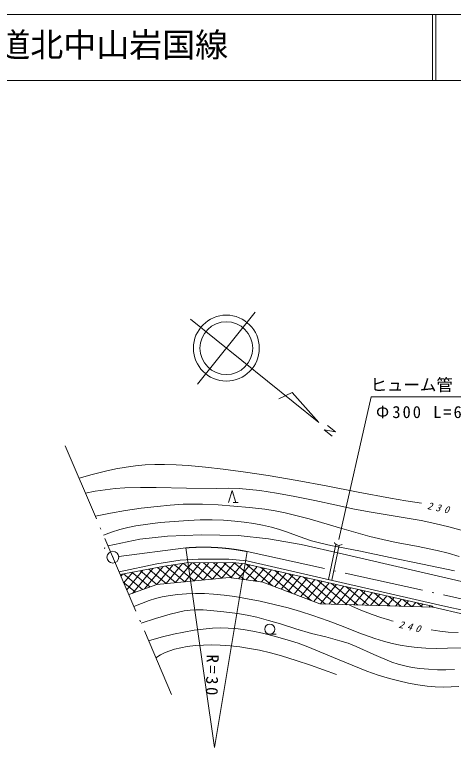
# Model space of a CAD drawing. Units: millimetres, scale not verified. Extents: x 61214 to 701214, y 6682 to 366682.
# Drawn here: x 255575 to 322108, y 255665 to 366682 of the extents above; entities that cross this region are included whole.
import ezdxf
from ezdxf.enums import TextEntityAlignment as Align

# ---------------------------------------------------------------- set-up
doc = ezdxf.new("R2010")
doc.units = ezdxf.units.MM
doc.header["$LTSCALE"] = 1000
doc.linetypes.add('DASHED', pattern=[7.5, 6, -1.5])
doc.linetypes.add('LONG_DASHED_DOTTED', pattern=[15.25, 12, -1.5, 0.25, -1.5])
doc.layers.add('S-SUV', color=7, linetype='Continuous', lineweight=13)
doc.styles.add('ＭＳ ゴシック', font='')
doc.styles.get('ＭＳ ゴシック').set_extended_font_data('MS Gothic')

msp = doc.modelspace()

# ---------------------------------------------------------------- linework, layer by layer
at = {"layer": 'S-SUV'}
for p, q in [((701214, 366682), (61214, 366682)), ((318964, 366682), (318964, 356682)), ((319464, 366682), (319464, 356682)), ((61214, 356682), (701214, 356682)), ((283303, 310691), (292060, 321614)), ((301725, 304893), (282220, 320531)), ((297670, 309427), (295638, 308492)), ((301725, 304893), (297670, 309427)), ((304723, 287153), (309645, 308786)), ((309645, 308786), (329560, 308786)), ((303014, 304420), (304218, 303454)), ((304218, 303454), (302509, 303798)), ((302509, 303798), (303723, 302835)), ((269354, 297515), (270908, 297850)), ((270908, 297850), (272475, 298126)), ((272475, 298126), (273921, 298322)), ((273921, 298322), (275373, 298458)), ((275373, 298458), (276829, 298530)), ((276829, 298530), (278287, 298542)), ((278287, 298542), (280076, 298488)), ((280076, 298488), (281875, 298374)), ((281875, 298374), (284529, 298126)), ((284529, 298126), (287178, 297820)), ((287178, 297820), (290601, 297361)), ((265355, 296432), (267341, 297001)), ((267341, 297001), (269354, 297515)), ((290601, 297361), (294011, 296843)), ((294011, 296843), (298415, 296102)), ((298415, 296102), (302809, 295302)), ((266320, 294176), (267809, 294470)), ((267809, 294470), (269307, 294704)), ((269307, 294704), (270795, 294862)), ((270795, 294862), (272291, 294961)), ((272291, 294961), (274671, 295031)), ((274671, 295031), (277050, 295042)), ((277050, 295042), (281645, 294945)), ((281645, 294945), (286244, 294909)), ((286244, 294909), (287944, 294918)), ((287944, 294918), (289640, 294866)), ((288016, 292781), (288565, 294576)), ((288565, 294576), (289114, 292781)), ((289640, 294866), (291192, 294743)), ((291192, 294743), (292751, 294559)), ((292751, 294559), (295283, 294166)), ((302809, 295302), (307682, 294335)), ((307682, 294335), (312565, 293428)), ((295283, 294166), (297804, 293714)), ((297804, 293714), (301108, 293067)), ((312565, 293428), (314910, 293034)), ((274775, 291881), (277169, 292164)), ((277169, 292164), (279151, 292355)), ((279151, 292355), (281146, 292488)), ((281146, 292488), (282604, 292527)), ((282604, 292527), (284071, 292507)), ((284071, 292507), (286436, 292386)), ((286436, 292386), (288811, 292204)), ((288740, 292781), (289460, 292781)), ((288811, 292204), (291173, 291999)), ((291173, 291999), (293525, 291736)), ((301108, 293067), (304399, 292362)), ((304399, 292362), (306867, 291816)), ((314910, 293034), (317264, 292642)), ((267813, 290683), (270096, 291140)), ((270096, 291140), (272400, 291540)), ((272400, 291540), (274775, 291881)), ((293525, 291736), (295073, 291493)), ((295073, 291493), (296612, 291191)), ((296612, 291191), (298431, 290767)), ((306867, 291816), (309345, 291328)), ((309345, 291328), (313280, 290707)), ((277636, 289709), (279766, 289909)), ((279766, 289909), (281899, 290049)), ((281899, 290049), (283715, 290116)), ((283715, 290116), (285547, 290122)), ((285547, 290122), (287249, 290068)), ((287249, 290068), (288946, 289953)), ((288946, 289953), (290387, 289799)), ((290387, 289799), (291829, 289584)), ((298431, 290767), (300246, 290282)), ((300246, 290282), (304824, 288916)), ((313280, 290707), (317211, 290025)), ((317211, 290025), (319314, 289581)), ((270272, 288283), (271538, 288676)), ((271538, 288676), (272748, 288976)), ((272748, 288976), (273974, 289217)), ((273974, 289217), (275796, 289492)), ((275796, 289492), (277636, 289709)), ((291829, 289584), (293185, 289326)), ((293185, 289326), (294537, 289008)), ((294537, 289008), (295737, 288665)), ((295737, 288665), (296930, 288262)), ((304824, 288916), (309431, 287603)), ((319314, 289581), (321404, 289079)), ((321404, 289079), (323643, 288471)), ((269032, 287834), (270272, 288283)), ((278781, 287666), (274576, 287223)), ((283910, 287850), (278781, 287666)), ((289481, 287776), (283910, 287850)), ((294055, 287260), (289481, 287776)), ((296930, 288262), (298739, 287589)), ((298739, 287589), (300573, 286971)), ((309431, 287603), (311425, 287134)), ((274576, 287223), (269740, 286178)), ((299030, 286375), (294055, 287260)), ((300573, 286971), (302030, 286585)), ((302030, 286585), (303502, 286257)), ((311425, 287134), (313442, 286721)), ((313442, 286721), (316538, 286139)), ((281518, 285881), (285890, 255665)), ((290830, 285326), (285890, 255665)), ((305227, 285010), (299030, 286375)), ((303502, 286257), (308022, 285371)), ((308022, 285371), (312530, 284426)), ((316538, 286139), (319630, 285497)), ((319630, 285497), (321325, 285075)), ((325165, 280352), (305227, 285010)), ((312530, 284426), (317418, 283439)), ((321325, 285075), (323004, 284594)), ((271419, 282253), (277121, 283460)), ((278302, 283104), (271554, 281842)), ((277121, 283460), (280662, 284014)), ((277150, 280360), (279572, 283291)), ((281649, 283597), (278302, 283104)), ((278504, 283133), (281374, 280762)), ((278558, 280494), (281050, 283509)), ((279836, 283330), (282782, 280895)), ((279966, 280628), (282425, 283604)), ((280662, 284014), (283392, 284198)), ((281168, 283526), (284190, 281029)), ((281374, 280762), (283731, 283614)), ((288672, 283652), (281649, 283597)), ((282642, 283605), (285597, 281163)), ((282782, 280895), (285037, 283624)), ((283392, 284198), (288077, 284198)), ((284190, 281029), (286343, 283634)), ((284197, 283617), (287005, 281297)), ((285597, 281163), (287648, 283644)), ((285752, 283630), (288512, 281348)), ((287005, 281297), (288933, 283629)), ((287307, 283642), (290401, 281084)), ((288077, 284198), (290807, 283903)), ((288363, 281369), (290139, 283519)), ((290483, 283488), (288672, 283652)), ((288888, 283633), (292291, 280820)), ((289526, 281207), (291265, 283311)), ((318903, 277068), (290483, 283488)), ((290690, 283441), (294700, 280126)), ((290807, 283903), (320074, 277226)), ((317418, 283439), (322304, 282396)), ((272095, 280523), (273483, 282203)), ((272526, 279475), (275018, 282489)), ((273376, 282182), (276063, 279961)), ((273425, 278993), (276552, 282776)), ((274656, 282422), (277150, 280360)), ((275288, 279677), (278087, 283063)), ((275936, 282661), (278558, 280494)), ((277216, 282901), (279966, 280628)), ((290689, 281044), (292358, 283064)), ((291852, 280882), (293451, 282817)), ((292850, 282953), (297620, 279010)), ((293015, 280719), (294545, 282570)), ((294033, 280381), (295638, 282323)), ((295010, 282465), (300540, 277894)), ((295019, 280004), (296731, 282076)), ((271665, 281572), (271949, 281916)), ((272096, 281943), (274976, 279562)), ((277150, 280360), (288123, 281403)), ((288123, 281403), (293226, 280690)), ((296005, 279628), (297824, 281829)), ((296991, 279251), (298918, 281583)), ((297170, 281977), (302742, 277372)), ((297976, 278874), (300011, 281336)), ((298962, 278497), (301104, 281089)), ((299330, 281489), (304368, 277325)), ((301490, 281002), (305994, 277279)), ((272019, 280709), (273889, 279163)), ((272897, 278799), (277150, 280360)), ((293226, 280690), (301840, 277398)), ((299948, 278120), (302197, 280842)), ((300934, 277744), (303291, 280595)), ((301943, 277395), (304384, 280348)), ((303210, 277358), (305477, 280101)), ((303650, 280514), (307620, 277232)), ((304478, 277322), (306570, 279854)), ((305810, 280026), (309246, 277185)), ((277970, 278449), (279144, 278661)), ((279144, 278661), (280328, 278813)), ((280328, 278813), (281654, 278921)), ((281654, 278921), (282992, 278970)), ((282992, 278970), (284360, 278960)), ((284360, 278960), (285726, 278890)), ((285726, 278890), (287348, 278732)), ((287348, 278732), (288962, 278515)), ((305745, 277286), (307664, 279607)), ((307012, 277249), (308757, 279360)), ((307970, 279538), (310873, 277139)), ((308280, 277213), (309850, 279113)), ((309547, 277177), (310943, 278866)), ((310130, 279050), (312499, 277092)), ((274805, 277484), (275963, 277912)), ((275963, 277912), (276957, 278210)), ((276957, 278210), (277970, 278449)), ((288962, 278515), (290884, 278190)), ((290884, 278190), (292808, 277805)), ((292808, 277805), (294935, 277322)), ((310814, 277140), (312037, 278619)), ((312082, 277104), (313130, 278372)), ((312290, 278562), (314125, 277046)), ((313349, 277068), (314223, 278125)), ((314450, 278074), (315751, 276999)), ((314616, 277031), (315316, 277879)), ((315884, 276995), (316410, 277632)), ((316610, 277586), (317377, 276952)), ((273667, 276998), (274805, 277484)), ((281300, 276328), (282169, 276440)), ((282169, 276440), (283043, 276491)), ((283043, 276491), (284151, 276484)), ((284151, 276484), (285262, 276416)), ((294935, 277322), (297046, 276781)), ((297046, 276781), (298936, 276236)), ((301840, 277398), (319068, 276904)), ((306377, 277214), (308061, 276470)), ((308061, 276470), (309775, 275778)), ((317151, 276959), (317503, 277385)), ((318418, 276922), (318596, 277138)), ((318770, 277099), (319003, 276906)), ((319068, 276904), (318903, 277068)), ((319068, 276904), (323871, 275807)), ((320074, 277226), (345512, 271471)), ((276936, 275174), (279144, 275836)), ((279144, 275836), (280212, 276110)), ((280212, 276110), (281300, 276328)), ((285262, 276416), (287322, 276201)), ((287322, 276201), (289379, 275925)), ((289379, 275925), (290846, 275677)), ((290846, 275677), (292299, 275370)), ((292299, 275370), (294095, 274896)), ((298936, 276236), (300821, 275629)), ((300821, 275629), (303114, 274825)), ((309775, 275778), (311103, 275322)), ((274754, 274456), (276936, 275174)), ((294095, 274896), (295884, 274361)), ((295884, 274361), (298235, 273607)), ((303114, 274825), (305396, 273961)), ((311103, 275322), (312450, 274923)), ((312450, 274923), (312710, 274852)), ((312710, 274852), (312970, 274782)), ((279689, 272817), (281234, 273141)), ((281234, 273141), (282802, 273409)), ((282802, 273409), (284181, 273588)), ((284181, 273588), (285577, 273709)), ((285577, 273709), (286755, 273754)), ((286755, 273754), (287943, 273739)), ((287943, 273739), (289087, 273656)), ((289087, 273656), (290236, 273513)), ((290236, 273513), (291695, 273258)), ((291695, 273258), (293144, 272945)), ((298235, 273607), (300612, 272908)), ((305396, 273961), (307769, 273041)), ((318753, 273470), (320035, 273274)), ((320035, 273274), (321324, 273139)), ((321324, 273139), (322837, 273053)), ((275887, 271809), (277778, 272341)), ((277778, 272341), (279689, 272817)), ((293144, 272945), (295120, 272454)), ((294262, 272809), (295257, 272809)), ((295120, 272454), (297077, 271906)), ((300612, 272908), (302772, 272396)), ((302772, 272396), (304916, 271827)), ((307769, 273041), (310175, 272174)), ((310175, 272174), (311492, 271763)), ((280785, 270762), (281760, 270926)), ((281760, 270926), (282996, 271072)), ((282996, 271072), (284232, 271158)), ((284232, 271158), (285498, 271186)), ((285498, 271186), (286767, 271155)), ((286767, 271155), (288255, 271049)), ((288255, 271049), (289735, 270884)), ((289735, 270884), (291215, 270657)), ((297077, 271906), (298571, 271431)), ((298571, 271431), (300054, 270897)), ((300054, 270897), (304515, 269023)), ((304916, 271827), (306140, 271425)), ((306140, 271425), (307346, 270965)), ((307346, 270965), (310050, 269733)), ((311492, 271763), (312824, 271411)), ((312824, 271411), (314045, 271151)), ((314045, 271151), (315287, 270948)), ((315287, 270948), (316619, 270796)), ((277671, 269667), (278386, 270032)), ((278386, 270032), (279089, 270312)), ((279089, 270312), (279825, 270540)), ((279825, 270540), (280785, 270762)), ((291215, 270657), (292696, 270369)), ((292696, 270369), (294379, 269973)), ((294379, 269973), (296050, 269519)), ((316619, 270796), (317957, 270703)), ((317957, 270703), (319586, 270664)), ((319586, 270664), (321214, 270685)), ((321214, 270685), (323659, 270753)), ((276982, 269248), (277671, 269667)), ((296050, 269519), (298259, 268842)), ((298259, 268842), (300458, 268106)), ((304515, 269023), (309007, 267202)), ((310050, 269733), (312780, 268556)), ((300458, 268106), (302418, 267415)), ((312780, 268556), (313740, 268252)), ((313740, 268252), (314728, 268004)), ((314728, 268004), (315869, 267784)), ((315869, 267784), (317022, 267624)), ((317022, 267624), (318348, 267496)), ((302418, 267415), (304372, 266708)), ((309007, 267202), (310689, 266625)), ((310689, 266625), (312400, 266101)), ((318348, 267496), (319685, 267427)), ((319685, 267427), (320984, 267421)), ((320984, 267421), (322290, 267477)), ((312400, 266101), (313849, 265719)), ((313849, 265719), (315323, 265392)), ((315323, 265392), (316720, 265144)), ((316720, 265144), (318139, 264953)), ((318139, 264953), (319346, 264843)), ((319346, 264843), (320565, 264792)), ((320565, 264792), (321752, 264811)), ((321752, 264811), (322946, 264891))]:
    msp.add_line(p, q, dxfattribs=at)
at = {"layer": 'S-SUV', "linetype": 'LONG_DASHED_DOTTED'}
for p, q in [((263254, 301344), (279372, 263659)), ((281518, 285881), (271362, 284588)), ((290830, 285326), (367185, 268503))]:
    msp.add_line(p, q, dxfattribs=at)
at = {"layer": 'S-SUV', "linetype": 'DASHED'}
for p, q in [((304278, 286389), (303172, 281099)), ((304767, 286287), (303661, 280996))]:
    msp.add_line(p, q, dxfattribs=at)
at = {"layer": 'S-SUV'}
for centre, radius in [((287681, 316152), 5000), ((287681, 316152), 4000), ((269218, 285847), 31.3), ((269218, 285847), 25), ((269218, 285847), 18.7), ((269218, 285847), 12.5), ((269218, 285847), 6.3), ((270469, 284474), 896), ((270469, 284474), 27), ((294262, 273574), 765)]:
    msp.add_circle(centre, radius, dxfattribs=at)
msp.add_arc((304770, 287041), 781, 204.7123, 306.21878, dxfattribs=at)
at = {"layer": 'S-SUV', "linetype": 'LONG_DASHED_DOTTED'}
msp.add_arc((284216, 252787), 33204, 78.50994, 94.66025, dxfattribs=at)

# ---------------------------------------------------------------- texts
at = {"layer": 'S-SUV', "style": 'ＭＳ ゴシック'}
for s, height, p in [('一般県道北中山岩国線', 3666, (237948, 359182)), ('ヒューム管', 1833, (309533, 309131))]:
    msp.add_text(s, height=height, dxfattribs=at).set_placement(p, align=Align.BOTTOM_LEFT)
at = {"layer": 'S-SUV', "insert": (310372, 305498), "char_height": 1833, "attachment_point": 7, "style": 'ＭＳ ゴシック'}
msp.add_mtext('\\T1.24;Φ300\\~L=6.0', dxfattribs=at)
at = {"layer": 'S-SUV', "attachment_point": 7, "style": 'ＭＳ ゴシック'}
for s, insert, char_height, rotation in [('\\T1.73;\\Q15;230', (318067, 291773), 1100, 347.9), ('\\T1.73;\\Q15;240', (313735, 273795), 1100, 346.9), ('\\T1.32;R=30', (284681, 269751), 1833, 268.7)]:
    msp.add_mtext(s, dxfattribs=dict(at, insert=insert, char_height=char_height, rotation=rotation))

doc.saveas('drawing.dxf')
